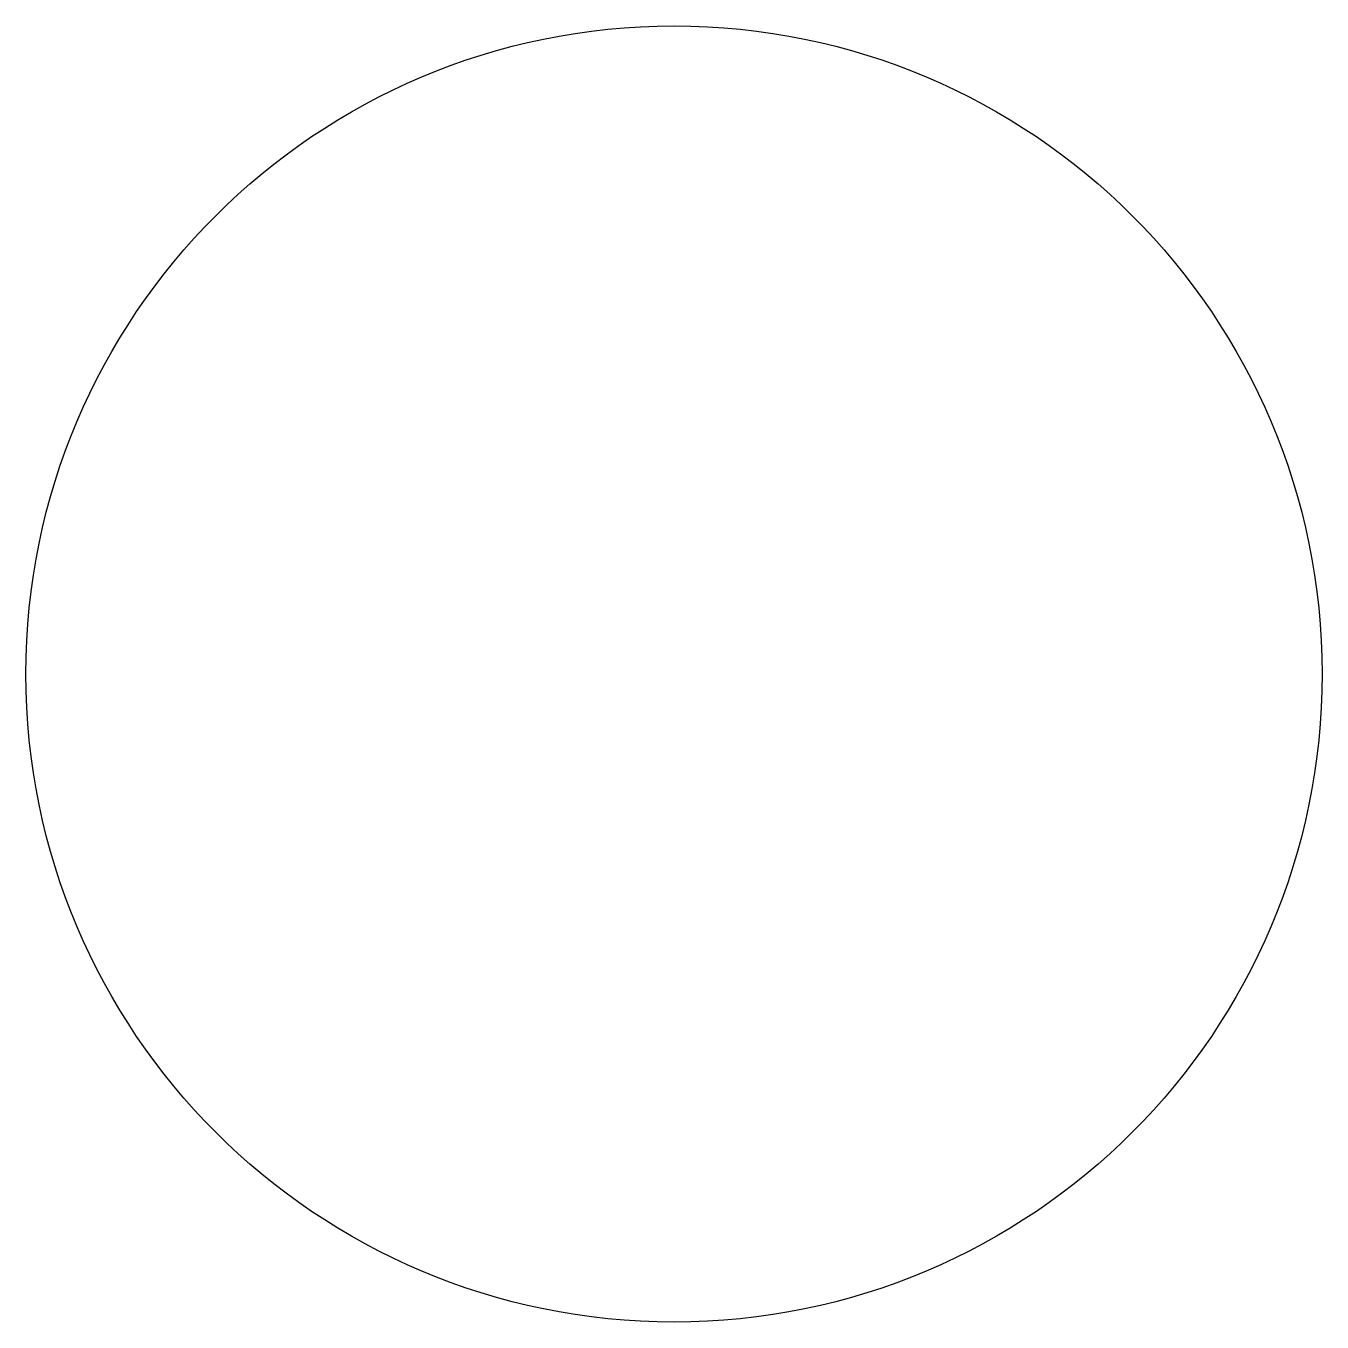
# Model space of a CAD drawing. Header units: millimetres. Extents: x 138.293 to 139.093, y -218.118 to -217.318.
import ezdxf

# ---------------------------------------------------------------- set-up
doc = ezdxf.new("R2010")
doc.units = ezdxf.units.MM

msp = doc.modelspace()

# ---------------------------------------------------------------- linework, layer by layer
msp.add_circle((138.69274, -217.71848), 0.4)

doc.saveas('drawing.dxf')
